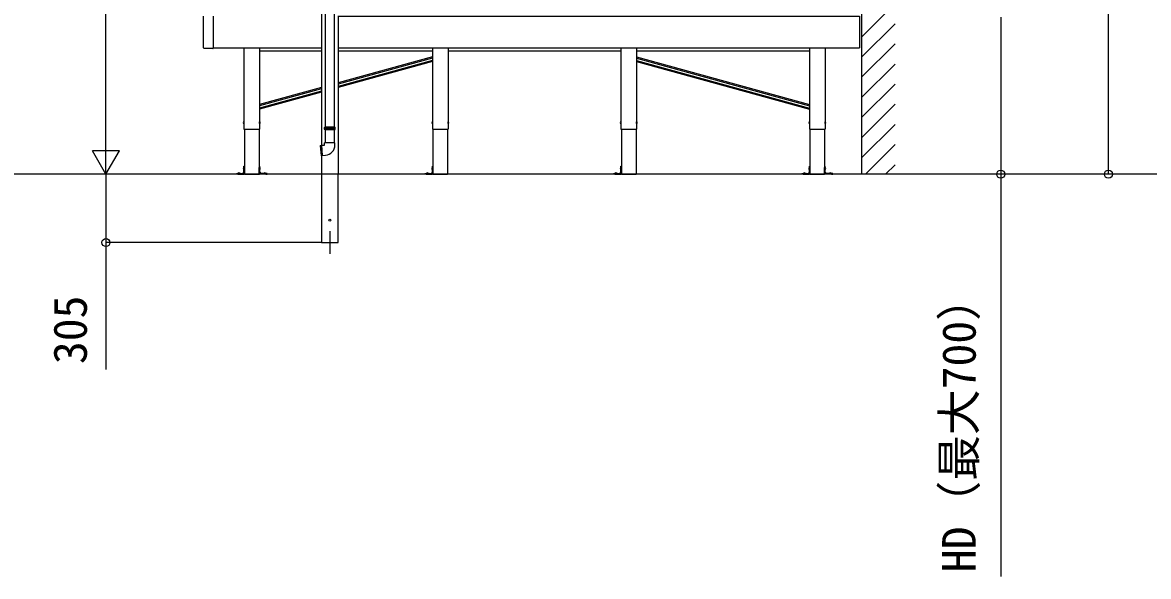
# Model space of a CAD drawing. Units: millimetres, scale not verified. Extents: x -10500 to 10500, y -15600 to 15524.
# Drawn here: x 277 to 5294, y -7355 to -4884 of the extents above; entities that cross this region are included whole.
import ezdxf
from ezdxf.enums import TextEntityAlignment as Align

# ---------------------------------------------------------------- set-up
doc = ezdxf.new("R2010")
doc.units = ezdxf.units.MM
doc.header["$LTSCALE"] = 80
for name, color, linetype in [('0-3_YKK_12', 2, 'Continuous'), ('0-4_YKK_A1', 4, 'Continuous'), ('0-5_YKK_D', 6, 'Continuous')]:
    doc.layers.add(name, color=color, linetype=linetype)
doc.styles.add('ＭＳ ゴシック', font='')
doc.styles.get('ＭＳ ゴシック').set_extended_font_data('MS Gothic')

msp = doc.modelspace()

# ---------------------------------------------------------------- linework, layer by layer
at = {"layer": '0-3_YKK_12'}
msp.add_line((1646, -5815.5), (1646, -5915.5), dxfattribs=at)
at = {"layer": '0-4_YKK_A1'}
for p, q in [((4016, -2045.04), (4016, -5560.61)), ((1608.5, -2906.71), (1608.5, -5432.16)), ((1625, -4237.5), (1625, -5350.5)), ((1667, -5350.5), (1667, -4237.5)), ((4016, -4949.01), (4165, -4800.01)), ((1083.5, -4996.59), (1083.5, -4856.41)), ((1683.5, -4854.5), (1683.5, -5560.5)), ((4016, -5038.82), (4165, -4889.82)), ((1083.79, -4997.29), (1083.89, -4997.39)), ((1086.11, -4999.61), (1083.89, -4997.39)), ((1086.11, -4999.61), (1086.21, -4999.71)), ((1125.5, -5000), (1086.91, -5000)), ((1126.5, -4997.5), (1608.5, -4997.5)), ((1263.42, -4997.5), (1263.42, -5360.5)), ((1263.5, -4997.5), (1263.5, -5360.5)), ((1263.5, -4997.5), (1263.5, -5360.5)), ((1608.5, -5012.5), (1333.58, -5012.5)), ((1683.5, -4997.5), (4006, -4997.5)), ((2103.42, -5012.5), (1683.5, -5012.5)), ((2943.42, -5012.5), (2173.58, -5012.5)), ((3013.5, -4997.5), (3013.5, -5034.9)), ((3783.42, -5012.5), (3013.58, -5012.5)), ((3853.5, -4997.5), (3853.5, -5360.5)), ((3853.58, -4997.5), (3853.58, -5360.5)), ((4016, -5128.62), (4165, -4979.62)), ((2103.42, -5037.81), (1683.5, -5153.79)), ((2103.42, -5043), (1683.5, -5158.98)), ((2103.42, -5053.38), (1683.5, -5169.35)), ((2103.42, -5058.56), (1683.5, -5174.54)), ((3013.5, -5056.66), (3013.5, -5360.5)), ((3013.58, -5037.81), (3783.42, -5250.44)), ((3013.58, -5043), (3783.42, -5255.62)), ((3013.58, -5053.38), (3783.42, -5266)), ((3013.58, -5058.56), (3783.42, -5271.19)), ((4016, -5218.42), (4165, -5069.42)), ((4016, -5308.22), (4165, -5159.22)), ((1608.5, -5174.51), (1333.58, -5250.44)), ((1608.5, -5179.69), (1333.58, -5255.62)), ((1608.5, -5190.07), (1333.58, -5266)), ((1608.5, -5195.26), (1333.58, -5271.19)), ((4016, -5398.03), (4165, -5249.03)), ((1263, -5326.5), (1262.2, -5326.64)), ((1263, -5334.5), (1262.2, -5334.36)), ((1263, -5326.5), (1263, -5334.5)), ((1263, -5326.5), (1263.5, -5326.59)), ((1263, -5334.5), (1263.5, -5334.41)), ((1263.42, -5360.5), (1333.58, -5360.5)), ((1263.5, -5326.59), (1263.5, -5334.41)), ((1265.85, -5360.5), (1265.85, -5560.5)), ((1331.15, -5360.5), (1331.15, -5560.5)), ((1334, -5326.5), (1333.5, -5326.59)), ((1333.5, -5334.41), (1333.5, -5326.59)), ((1334, -5334.5), (1333.5, -5334.41)), ((1334, -5326.5), (1334.8, -5326.64)), ((1334, -5334.5), (1334, -5326.5)), ((1334, -5334.5), (1334.8, -5334.36)), ((1622.5, -5352.5), (1623.5, -5350.5)), ((1669.5, -5352.5), (1622.5, -5352.5)), ((1622.5, -5356.01), (1622.5, -5352.5)), ((1622.5, -5360.5), (1622.5, -5356.99)), ((1622.5, -5360.5), (1669.5, -5360.5)), ((1623.5, -5362.5), (1622.5, -5360.5)), ((1668.5, -5350.5), (1623.5, -5350.5)), ((1668.5, -5362.5), (1623.5, -5362.5)), ((1625, -5362.5), (1625, -5420.62)), ((1667, -5420.62), (1667, -5362.5)), ((1669.5, -5352.5), (1668.5, -5350.5)), ((1668.5, -5362.5), (1669.5, -5360.5)), ((1669.5, -5356.01), (1669.5, -5352.5)), ((1669.5, -5360.5), (1669.5, -5356.99)), ((2103, -5326.5), (2102.2, -5326.64)), ((2103, -5334.5), (2102.2, -5334.36)), ((2103, -5326.5), (2103, -5334.5)), ((2103, -5326.5), (2103.5, -5326.59)), ((2103, -5334.5), (2103.5, -5334.41)), ((2103.42, -5360.5), (2173.58, -5360.5)), ((2103.5, -5326.59), (2103.5, -5334.41)), ((2105.85, -5360.5), (2105.85, -5560.5)), ((2171.15, -5360.5), (2171.15, -5560.5)), ((2174, -5326.5), (2173.5, -5326.59)), ((2173.5, -5334.41), (2173.5, -5326.59)), ((2174, -5334.5), (2173.5, -5334.41)), ((2174, -5326.5), (2174.8, -5326.64)), ((2174, -5334.5), (2174, -5326.5)), ((2174, -5334.5), (2174.8, -5334.36)), ((2943, -5326.5), (2942.2, -5326.64)), ((2943, -5334.5), (2942.2, -5334.36)), ((2943, -5326.5), (2943, -5334.5)), ((2943, -5326.5), (2943.5, -5326.59)), ((2943, -5334.5), (2943.5, -5334.41)), ((2943.42, -5360.5), (3013.58, -5360.5)), ((2943.5, -5326.59), (2943.5, -5334.41)), ((2945.85, -5360.5), (2945.85, -5560.5)), ((3011.15, -5360.5), (3011.15, -5560.5)), ((3014, -5326.5), (3013.5, -5326.59)), ((3013.5, -5334.41), (3013.5, -5326.59)), ((3014, -5334.5), (3013.5, -5334.41)), ((3014, -5326.5), (3014.8, -5326.64)), ((3014, -5334.5), (3014, -5326.5)), ((3014, -5334.5), (3014.8, -5334.36)), ((3783, -5326.5), (3782.2, -5326.64)), ((3783, -5334.5), (3782.2, -5334.36)), ((3783, -5326.5), (3783, -5334.5)), ((3783, -5326.5), (3783.5, -5326.59)), ((3783, -5334.5), (3783.5, -5334.41)), ((3783.42, -5360.5), (3853.58, -5360.5)), ((3783.5, -5326.39), (3783.5, -5360.5)), ((3783.5, -5326.59), (3783.5, -5334.41)), ((3785.85, -5360.5), (3785.85, -5560.5)), ((3851.15, -5360.5), (3851.15, -5560.5)), ((3854, -5326.5), (3853.5, -5326.59)), ((3853.5, -5334.41), (3853.5, -5326.59)), ((3854, -5334.5), (3853.5, -5334.41)), ((3854, -5326.5), (3854.8, -5326.64)), ((3854, -5334.5), (3854, -5326.5)), ((3854, -5334.5), (3854.8, -5334.36)), ((4016, -5487.83), (4165, -5338.83)), ((1603.08, -5432.37), (1607.39, -5431.99)), ((1603.08, -5432.37), (1607.09, -5478.19)), ((1607.57, -5432.07), (1611.56, -5477.7)), ((1608.56, -5431.98), (1612.56, -5477.62)), ((1608.73, -5431.87), (1623, -5430.62)), ((1623, -5430.62), (1623, -5420.62)), ((1669, -5430.62), (1669, -5420.62)), ((4033.13, -5560.5), (4165, -5428.63)), ((1607.09, -5478.19), (1611.4, -5477.81)), ((1608.5, -5478.07), (1608.5, -5560.5)), ((1612.73, -5477.7), (1627.01, -5476.45)), ((4122.93, -5560.5), (4165, -5518.43)), ((9298.5, -5560.5), (-9871.02, -5560.5)), ((1234.26, -5560.5), (1229.85, -5560.5)), ((1234.26, -5558), (1235.68, -5558)), ((1235.68, -5560.5), (1234.26, -5560.5)), ((1235.68, -5558), (1246.98, -5558)), ((1235.68, -5560.5), (1246.98, -5560.5)), ((1236.85, -5557.08), (1236.85, -5557.5)), ((1236.85, -5557.5), (1244.85, -5557.5)), ((1237.35, -5558), (1244.35, -5558)), ((1244.85, -5557.08), (1244.85, -5557.5)), ((1246.98, -5560.5), (1246.98, -5558)), ((1248.72, -5558), (1246.98, -5558)), ((1246.98, -5560.5), (1248.72, -5560.5)), ((1248.72, -5560.5), (1262.85, -5560.5)), ((1263.35, -5552.39), (1257.74, -5558)), ((1262.85, -5531.5), (1262.05, -5531.64)), ((1262.85, -5539.5), (1262.05, -5539.36)), ((1262.85, -5531.5), (1262.85, -5539.5)), ((1262.85, -5531.5), (1263.35, -5531.59)), ((1262.85, -5539.5), (1263.35, -5539.41)), ((1263.35, -5524.5), (1265.85, -5524.5)), ((1263.35, -5528.91), (1263.35, -5524.5)), ((1263.35, -5530.33), (1263.35, -5528.91)), ((1263.35, -5557.5), (1263.35, -5530.33)), ((1263.35, -5531.59), (1263.35, -5539.41)), ((1265.85, -5524.5), (1265.85, -5528.91)), ((1265.85, -5528.91), (1265.85, -5530.33)), ((1265.85, -5557.5), (1265.85, -5530.33)), ((1265.85, -5560.5), (1331.15, -5560.5)), ((1333.65, -5524.5), (1331.15, -5524.5)), ((1331.15, -5524.5), (1331.15, -5528.91)), ((1331.15, -5528.91), (1331.15, -5530.33)), ((1331.15, -5557.5), (1331.15, -5530.33)), ((1333.65, -5528.91), (1333.65, -5524.5)), ((1333.65, -5530.33), (1333.65, -5528.91)), ((1333.65, -5557.5), (1333.65, -5530.33)), ((1334.15, -5531.5), (1333.65, -5531.59)), ((1333.65, -5539.41), (1333.65, -5531.59)), ((1334.15, -5539.5), (1333.65, -5539.41)), ((1333.65, -5552.39), (1339.26, -5558)), ((1334.15, -5531.5), (1334.95, -5531.64)), ((1334.15, -5539.5), (1334.15, -5531.5)), ((1334.15, -5539.5), (1334.95, -5539.36)), ((1348.28, -5560.5), (1334.15, -5560.5)), ((1348.28, -5558), (1350.02, -5558)), ((1350.02, -5560.5), (1348.28, -5560.5)), ((1350.02, -5560.5), (1350.02, -5558)), ((1361.32, -5558), (1350.02, -5558)), ((1361.32, -5560.5), (1350.02, -5560.5)), ((1352.15, -5557.08), (1352.15, -5557.5)), ((1352.15, -5557.5), (1360.15, -5557.5)), ((1352.65, -5558), (1359.65, -5558)), ((1360.15, -5557.08), (1360.15, -5557.5)), ((1362.74, -5558), (1361.32, -5558)), ((1361.32, -5560.5), (1362.74, -5560.5)), ((1362.74, -5560.5), (1367.15, -5560.5)), ((1608.5, -5560.5), (1608.5, -5865.5)), ((1683.5, -5865.5), (1683.5, -5560.5)), ((2074.26, -5560.5), (2069.85, -5560.5)), ((2074.26, -5558), (2075.68, -5558)), ((2075.68, -5560.5), (2074.26, -5560.5)), ((2075.68, -5558), (2086.98, -5558)), ((2075.68, -5560.5), (2086.98, -5560.5)), ((2076.85, -5557.08), (2076.85, -5557.5)), ((2076.85, -5557.5), (2084.85, -5557.5)), ((2077.35, -5558), (2084.35, -5558)), ((2084.85, -5557.08), (2084.85, -5557.5)), ((2086.98, -5560.5), (2086.98, -5558)), ((2088.72, -5558), (2086.98, -5558)), ((2086.98, -5560.5), (2088.72, -5560.5)), ((2088.72, -5560.5), (2102.85, -5560.5)), ((2103.35, -5552.39), (2097.74, -5558)), ((2102.85, -5531.5), (2102.05, -5531.64)), ((2102.85, -5539.5), (2102.05, -5539.36)), ((2102.85, -5531.5), (2102.85, -5539.5)), ((2102.85, -5531.5), (2103.35, -5531.59)), ((2102.85, -5539.5), (2103.35, -5539.41)), ((2103.35, -5524.5), (2105.85, -5524.5)), ((2103.35, -5528.91), (2103.35, -5524.5)), ((2103.35, -5530.33), (2103.35, -5528.91)), ((2103.35, -5557.5), (2103.35, -5530.33)), ((2103.35, -5531.59), (2103.35, -5539.41)), ((2105.85, -5524.5), (2105.85, -5528.91)), ((2105.85, -5528.91), (2105.85, -5530.33)), ((2105.85, -5557.5), (2105.85, -5530.33)), ((2105.85, -5560.5), (2171.15, -5560.5)), ((2914.26, -5560.5), (2909.85, -5560.5)), ((2914.26, -5558), (2915.68, -5558)), ((2915.68, -5560.5), (2914.26, -5560.5)), ((2915.68, -5558), (2926.98, -5558)), ((2915.68, -5560.5), (2926.98, -5560.5)), ((2916.85, -5557.08), (2916.85, -5557.5)), ((2916.85, -5557.5), (2924.85, -5557.5)), ((2917.35, -5558), (2924.35, -5558)), ((2924.85, -5557.08), (2924.85, -5557.5)), ((2926.98, -5560.5), (2926.98, -5558)), ((2928.72, -5558), (2926.98, -5558)), ((2926.98, -5560.5), (2928.72, -5560.5)), ((2928.72, -5560.5), (2942.85, -5560.5)), ((2943.35, -5552.39), (2937.74, -5558)), ((2942.85, -5531.5), (2942.05, -5531.64)), ((2942.85, -5539.5), (2942.05, -5539.36)), ((2942.85, -5531.5), (2942.85, -5539.5)), ((2942.85, -5531.5), (2943.35, -5531.59)), ((2942.85, -5539.5), (2943.35, -5539.41)), ((2943.35, -5524.5), (2945.85, -5524.5)), ((2943.35, -5528.91), (2943.35, -5524.5)), ((2943.35, -5530.33), (2943.35, -5528.91)), ((2943.35, -5557.5), (2943.35, -5530.33)), ((2943.35, -5531.59), (2943.35, -5539.41)), ((2945.85, -5524.5), (2945.85, -5528.91)), ((2945.85, -5528.91), (2945.85, -5530.33)), ((2945.85, -5557.5), (2945.85, -5530.33)), ((2945.85, -5560.5), (3011.15, -5560.5)), ((3754.26, -5560.5), (3749.85, -5560.5)), ((3754.26, -5558), (3755.68, -5558)), ((3755.68, -5560.5), (3754.26, -5560.5)), ((3755.68, -5558), (3766.98, -5558)), ((3755.68, -5560.5), (3766.98, -5560.5)), ((3756.85, -5557.08), (3756.85, -5557.5)), ((3756.85, -5557.5), (3764.85, -5557.5)), ((3757.35, -5558), (3764.35, -5558)), ((3764.85, -5557.08), (3764.85, -5557.5)), ((3766.98, -5560.5), (3766.98, -5558)), ((3768.72, -5558), (3766.98, -5558)), ((3766.98, -5560.5), (3768.72, -5560.5)), ((3768.72, -5560.5), (3782.85, -5560.5)), ((3783.35, -5552.39), (3777.74, -5558)), ((3782.85, -5531.5), (3782.05, -5531.64)), ((3782.85, -5539.5), (3782.05, -5539.36)), ((3782.85, -5531.5), (3782.85, -5539.5)), ((3782.85, -5531.5), (3783.35, -5531.59)), ((3782.85, -5539.5), (3783.35, -5539.41)), ((3783.35, -5524.5), (3785.85, -5524.5)), ((3783.35, -5528.91), (3783.35, -5524.5)), ((3783.35, -5530.33), (3783.35, -5528.91)), ((3783.35, -5557.5), (3783.35, -5530.33)), ((3783.35, -5531.59), (3783.35, -5539.41)), ((3785.85, -5524.5), (3785.85, -5528.91)), ((3785.85, -5528.91), (3785.85, -5530.33)), ((3785.85, -5557.5), (3785.85, -5530.33)), ((3785.85, -5560.5), (3851.15, -5560.5)), ((3853.65, -5524.5), (3851.15, -5524.5)), ((3851.15, -5524.5), (3851.15, -5528.91)), ((3851.15, -5528.91), (3851.15, -5530.33)), ((3851.15, -5557.5), (3851.15, -5530.33)), ((3853.65, -5528.91), (3853.65, -5524.5)), ((3853.65, -5530.33), (3853.65, -5528.91)), ((3853.65, -5557.5), (3853.65, -5530.33)), ((3854.15, -5531.5), (3853.65, -5531.59)), ((3853.65, -5539.41), (3853.65, -5531.59)), ((3854.15, -5539.5), (3853.65, -5539.41)), ((3853.65, -5552.39), (3859.26, -5558)), ((3854.15, -5531.5), (3854.95, -5531.64)), ((3854.15, -5539.5), (3854.15, -5531.5)), ((3854.15, -5539.5), (3854.95, -5539.36)), ((3868.28, -5560.5), (3854.15, -5560.5)), ((3868.28, -5558), (3870.02, -5558)), ((3870.02, -5560.5), (3868.28, -5560.5)), ((3870.02, -5560.5), (3870.02, -5558)), ((3881.32, -5558), (3870.02, -5558)), ((3881.32, -5560.5), (3870.02, -5560.5)), ((3872.15, -5557.08), (3872.15, -5557.5)), ((3872.15, -5557.5), (3880.15, -5557.5)), ((3872.65, -5558), (3879.65, -5558)), ((3880.15, -5557.08), (3880.15, -5557.5)), ((3882.74, -5558), (3881.32, -5558)), ((3881.32, -5560.5), (3882.74, -5560.5)), ((3882.74, -5560.5), (3887.15, -5560.5)), ((1608.5, -5865.5), (1683.5, -5865.5))]:
    msp.add_line(p, q, dxfattribs=at)
for points in [[(1126.5, -4856.41), (1126.5, -4996.59), (1126.5, -4999)], [(1683.5, -4855.5), (4006, -4855.5), (4006, -4997.5)], [(1333.5, -4997.5), (1333.5, -5304.64), (1333.5, -5326.39), (1333.5, -5360.5)], [(1333.58, -4997.5), (1333.58, -5304.6), (1333.58, -5326.36), (1333.58, -5360.5)], [(2103.42, -4997.5), (2103.42, -5034.93), (2103.42, -5056.69), (2103.42, -5360.5)], [(2103.5, -4997.5), (2103.5, -5034.9), (2103.5, -5056.66), (2103.5, -5360.5)], [(2173.5, -4997.5), (2173.5, -5034.9), (2173.5, -5056.66), (2173.5, -5360.5)], [(2173.58, -4997.5), (2173.58, -5034.93), (2173.58, -5056.69), (2173.58, -5360.5)], [(2943.42, -4997.5), (2943.42, -5034.93), (2943.42, -5056.69), (2943.42, -5360.5)], [(2943.5, -4997.5), (2943.5, -5034.9), (2943.5, -5056.66), (2943.5, -5360.5)], [(3013.58, -4997.5), (3013.58, -5034.93), (3013.58, -5056.69), (3013.58, -5360.5)], [(3783.42, -4997.5), (3783.42, -5304.6), (3783.42, -5326.36), (3783.42, -5360.5)], [(3783.5, -4997.5), (3783.5, -5304.64), (3783.5, -5326.39), (3783.5, -5360.5)], [(1632.97, -5356), (1632.18, -5356), (1631.42, -5356), (1628.44, -5356), (1622.5, -5355.99)], [(1622.5, -5357.01), (1628.39, -5357), (1631.34, -5357), (1632.11, -5357), (1632.91, -5357), (1633.72, -5357), (1634.56, -5356.99), (1635.41, -5356.99), (1636.29, -5356.99), (1637.18, -5356.99), (1638.08, -5356.99), (1639.94, -5356.99), (1641.83, -5356.98), (1643.75, -5356.98), (1645.69, -5356.98), (1649.57, -5356.97), (1651.48, -5356.97), (1653.35, -5356.97), (1654.27, -5356.97), (1655.17, -5356.97), (1656.06, -5356.96), (1656.93, -5356.96), (1657.79, -5356.96), (1658.62, -5356.96), (1659.43, -5356.96), (1660.22, -5356.96), (1660.99, -5356.96), (1661.73, -5356.96), (1662.44, -5356.96), (1663.12, -5356.96), (1663.78, -5356.96), (1664.4, -5356.97), (1665, -5356.97), (1665.56, -5356.97), (1666.09, -5356.97), (1666.58, -5356.97), (1667.04, -5356.97), (1667.47, -5356.97), (1667.86, -5356.97), (1668.21, -5356.97)], [(1669.5, -5356.02), (1669.38, -5356.02), (1669.23, -5356.02), (1669.03, -5356.02), (1668.8, -5356.02), (1668.53, -5356.02), (1668.21, -5356.03), (1667.87, -5356.03), (1667.48, -5356.03), (1667.06, -5356.03), (1666.6, -5356.03), (1666.11, -5356.03), (1665.58, -5356.03), (1665.02, -5356.03), (1664.43, -5356.03), (1663.81, -5356.04), (1663.15, -5356.04), (1662.47, -5356.04), (1661.76, -5356.04), (1661.02, -5356.04), (1660.26, -5356.04), (1659.47, -5356.04), (1658.66, -5356.04), (1657.83, -5356.04), (1656.98, -5356.04), (1656.11, -5356.04), (1655.22, -5356.03), (1653.4, -5356.03), (1651.54, -5356.03), (1649.63, -5356.03), (1645.76, -5356.02), (1643.82, -5356.02), (1641.9, -5356.02), (1640.01, -5356.01), (1638.16, -5356.01), (1636.36, -5356.01), (1635.48, -5356.01), (1634.63, -5356.01), (1633.79, -5356), (1632.97, -5356)], [(1668.21, -5356.97), (1668.52, -5356.98), (1668.79, -5356.98), (1669.03, -5356.98), (1669.22, -5356.98), (1669.38, -5356.98), (1669.5, -5356.98)], [(1669, -5420.62), (1646, -5420.62), (1623, -5420.62)], [(1229.85, -5560.5), (1229.85, -5558), (1234.26, -5558)], [(1248.72, -5560.5), (1248.72, -5558), (1262.85, -5558)], [(1348.28, -5560.5), (1348.28, -5558), (1334.15, -5558)], [(1367.15, -5560.5), (1367.15, -5558), (1362.74, -5558)], [(2069.85, -5560.5), (2069.85, -5558), (2074.26, -5558)], [(2088.72, -5560.5), (2088.72, -5558), (2102.85, -5558)], [(2909.85, -5560.5), (2909.85, -5558), (2914.26, -5558)], [(2928.72, -5560.5), (2928.72, -5558), (2942.85, -5558)], [(3749.85, -5560.5), (3749.85, -5558), (3754.26, -5558)], [(3768.72, -5560.5), (3768.72, -5558), (3782.85, -5558)], [(3868.28, -5560.5), (3868.28, -5558), (3854.15, -5558)], [(3887.15, -5560.5), (3887.15, -5558), (3882.74, -5558)]]:
    msp.add_lwpolyline(points, dxfattribs=at)
msp.add_circle((1646, -5765.5), 4.5, dxfattribs=at)
for centre, radius, start, end in [((1084.5, -4996.59), 1, 180, 225), ((1086.91, -4999), 1, 225, 270), ((1125.5, -4999), 1, 270, 0), ((1267.1, -5330.5), 6.5, 147.94412, 212.05588), ((1262.35, -5327.53), 0.9, 100, 147.94412), ((1262.35, -5333.47), 0.9, 212.05588, 260), ((1334.65, -5327.53), 0.9, 32.05588, 80), ((1334.65, -5333.47), 0.9, 280, 327.94412), ((1329.9, -5330.5), 6.5, 327.94412, 32.05588), ((1622.5, -5356.5), 0.5, 285.49629, 74.51275), ((1669.5, -5356.5), 0.5, 105.48725, 254.50371), ((2107.1, -5330.5), 6.5, 147.94412, 212.05588), ((2102.35, -5327.53), 0.9, 100, 147.94412), ((2102.35, -5333.47), 0.9, 212.05588, 260), ((2174.65, -5327.53), 0.9, 32.05588, 80), ((2174.65, -5333.47), 0.9, 280, 327.94412), ((2169.9, -5330.5), 6.5, 327.94412, 32.05588), ((2947.1, -5330.5), 6.5, 147.94412, 212.05588), ((2942.35, -5327.53), 0.9, 100, 147.94412), ((2942.35, -5333.47), 0.9, 212.05588, 260), ((3014.65, -5327.53), 0.9, 32.05588, 80), ((3014.65, -5333.47), 0.9, 280, 327.94412), ((3009.9, -5330.5), 6.5, 327.94412, 32.05588), ((3787.1, -5330.5), 6.5, 147.94412, 212.05588), ((3782.35, -5327.53), 0.9, 100, 147.94412), ((3782.35, -5333.47), 0.9, 212.05588, 260), ((3854.65, -5327.53), 0.9, 32.05588, 80), ((3854.65, -5333.47), 0.9, 280, 327.94412), ((3849.9, -5330.5), 6.5, 327.94412, 32.05588), ((1607.41, -5432.19), 0.2, 21.60155, 95), ((1608.06, -5431.93), 0.5, 201.60155, 348.39845), ((1608.74, -5432.07), 0.2, 95, 168.39845), ((1623, -5430.62), 46, 275, 0), ((1611.38, -5477.61), 0.2, 275, 348.39845), ((1612.07, -5477.75), 0.5, 21.60155, 168.39845), ((1612.72, -5477.5), 0.2, 201.60155, 275), ((1237.85, -5557.08), 1, 126.03188, 180), ((1237.35, -5557.5), 0.5, 180, 270), ((1240.85, -5561.2), 6.1, 53.96812, 126.03188), ((1244.35, -5557.5), 0.5, 270, 0), ((1243.85, -5557.08), 1, 0, 53.96812), ((1266.95, -5535.5), 6.5, 147.94412, 212.05588), ((1262.2, -5532.53), 0.9, 100, 147.94412), ((1262.2, -5538.47), 0.9, 212.05588, 260), ((1262.85, -5557.5), 0.5, 270, 0), ((1262.85, -5557.5), 3, 270, 0), ((1334.15, -5557.5), 3, 180, 270), ((1334.15, -5557.5), 0.5, 180, 270), ((1334.8, -5532.53), 0.9, 32.05588, 80), ((1334.8, -5538.47), 0.9, 280, 327.94412), ((1330.05, -5535.5), 6.5, 327.94412, 32.05588), ((1353.15, -5557.08), 1, 126.03188, 180), ((1352.65, -5557.5), 0.5, 180, 270), ((1356.15, -5561.2), 6.1, 53.96812, 126.03188), ((1359.65, -5557.5), 0.5, 270, 0), ((1359.15, -5557.08), 1, 0, 53.96812), ((2077.85, -5557.08), 1, 126.03188, 180), ((2077.35, -5557.5), 0.5, 180, 270), ((2080.85, -5561.2), 6.1, 53.96812, 126.03188), ((2084.35, -5557.5), 0.5, 270, 0), ((2083.85, -5557.08), 1, 0, 53.96812), ((2106.95, -5535.5), 6.5, 147.94412, 212.05588), ((2102.2, -5532.53), 0.9, 100, 147.94412), ((2102.2, -5538.47), 0.9, 212.05588, 260), ((2102.85, -5557.5), 0.5, 270, 0), ((2102.85, -5557.5), 3, 270, 0), ((2917.85, -5557.08), 1, 126.03188, 180), ((2917.35, -5557.5), 0.5, 180, 270), ((2920.85, -5561.2), 6.1, 53.96812, 126.03188), ((2924.35, -5557.5), 0.5, 270, 0), ((2923.85, -5557.08), 1, 0, 53.96812), ((2946.95, -5535.5), 6.5, 147.94412, 212.05588), ((2942.2, -5532.53), 0.9, 100, 147.94412), ((2942.2, -5538.47), 0.9, 212.05588, 260), ((2942.85, -5557.5), 0.5, 270, 0), ((2942.85, -5557.5), 3, 270, 0), ((3757.85, -5557.08), 1, 126.03188, 180), ((3757.35, -5557.5), 0.5, 180, 270), ((3760.85, -5561.2), 6.1, 53.96812, 126.03188), ((3764.35, -5557.5), 0.5, 270, 0), ((3763.85, -5557.08), 1, 0, 53.96812), ((3786.95, -5535.5), 6.5, 147.94412, 212.05588), ((3782.2, -5532.53), 0.9, 100, 147.94412), ((3782.2, -5538.47), 0.9, 212.05588, 260), ((3782.85, -5557.5), 0.5, 270, 0), ((3782.85, -5557.5), 3, 270, 0), ((3854.15, -5557.5), 3, 180, 270), ((3854.15, -5557.5), 0.5, 180, 270), ((3854.8, -5532.53), 0.9, 32.05588, 80), ((3854.8, -5538.47), 0.9, 280, 327.94412), ((3850.05, -5535.5), 6.5, 327.94412, 32.05588), ((3873.15, -5557.08), 1, 126.03188, 180), ((3872.65, -5557.5), 0.5, 180, 270), ((3876.15, -5561.2), 6.1, 53.96812, 126.03188), ((3879.65, -5557.5), 0.5, 270, 0), ((3879.15, -5557.08), 1, 0, 53.96812)]:
    msp.add_arc(centre, radius, start, end, dxfattribs=at)
at = {"layer": '0-5_YKK_D'}
for p, q in [((5116, -5560.61), (5116, -2290.16)), ((648.5, -5440.5), (648.5, -2985.5)), ((648.5, -5560.5), (648.5, -5352.65)), ((648.5, -5560.5), (588.5, -5456.58)), ((708.5, -5456.58), (588.5, -5456.58)), ((648.5, -5560.5), (708.5, -5456.58)), ((1607.5, -5865.5), (647.5, -5865.5))]:
    msp.add_line(p, q, dxfattribs=at)
for points in [[(4636, -4860.5), (4636, -5560.5), (4636, -7354.93)], [(648.5, -5560.5), (648.5, -5865.5), (648.5, -6432.45)]]:
    msp.add_lwpolyline(points, dxfattribs=at)
for centre in [(4636, -5560.5), (5116, -5560.61), (648.5, -5865.5)]:
    msp.add_circle(centre, 18, dxfattribs=at)

# ---------------------------------------------------------------- texts
at = {"layer": '0-5_YKK_D', "style": 'ＭＳ ゴシック'}
for s, p in [('305', (608.5, -6407.52)), ('HD（最大700）', (4569.34, -7335.8))]:
    msp.add_text(s, height=149.6, rotation=90, dxfattribs=at).set_placement(p, align=Align.BOTTOM_LEFT)

doc.saveas('drawing.dxf')
